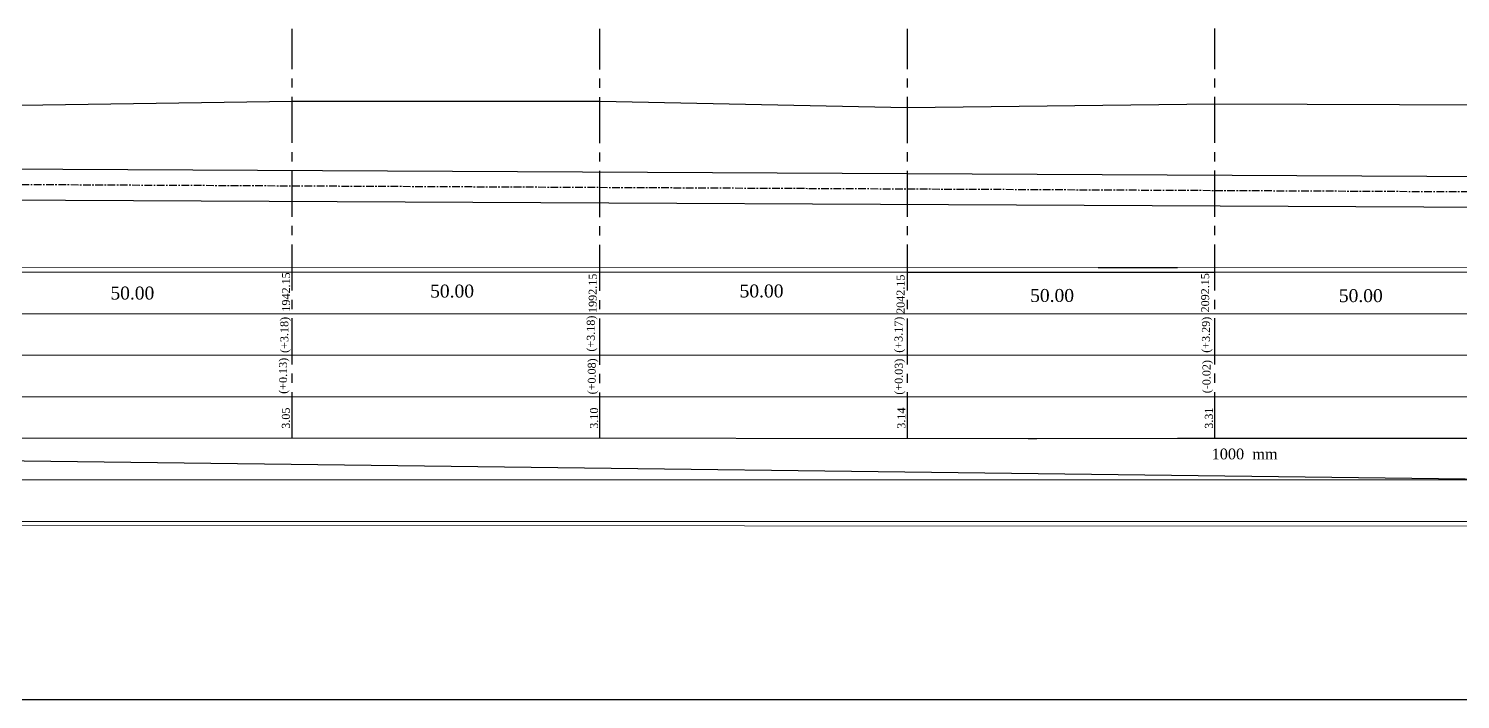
# Model space of a CAD drawing. Header units: inches. Extents: x 1824 to 2531, y 1185 to 2290.
# Drawn here: x 2178.1 to 2410.8, y 1789.9 to 1898.9 of the extents above; entities that cross this region are included whole.
import ezdxf

# ---------------------------------------------------------------- set-up
doc = ezdxf.new("R2010")
doc.units = ezdxf.units.IN
doc.header["$MEASUREMENT"] = 0
doc.linetypes.add('CENTER', pattern=[2, 1.25, -0.25, 0.25, -0.25])
doc.layers.add('4', color=85, linetype='Continuous')
doc.layers.add('KHRRBA', color=6, linetype='Continuous')
doc.layers.add('table3', color=150, linetype='Continuous', lineweight=15)
doc.layers.add('table5', color=5, linetype='Continuous', lineweight=25)
doc.styles.add('ROMANTIC', font='times.ttf')

msp = doc.modelspace()

# ---------------------------------------------------------------- linework, layer by layer
at = {"color": 3}
for p, q in [((2170.89, 1886.41), (2220.89, 1887.16)), ((2220.89, 1887.16), (2270.91, 1887.16)), ((2270.91, 1887.16), (2320.86, 1886.11)), ((2320.86, 1886.11), (2370.89, 1886.71)), ((2370.89, 1886.71), (2420.81, 1886.56))]:
    msp.add_line(p, q, dxfattribs=at)
at = {"color": 5}
for p, q in [((1870.9, 1877.66), (2420.72, 1874.91)), ((1870.89, 1872.66), (2420.71, 1869.91)), ((2351.89, 1860.12), (2364.81, 1860.12)), ((2320.89, 1859.38), (2370.89, 1859.38)), ((1870.89, 1832.5), (2423.47, 1825.6)), ((2340.54, 1832.34), (2341.94, 1832.34)), ((2364.81, 1832.37), (2405.69, 1832.37)), ((2370.89, 1832.37), (2423.47, 1832.37))]:
    msp.add_line(p, q, dxfattribs=at)
at = {"color": 1, "linetype": 'CENTER'}
msp.add_line((1870.9, 1875.16), (2420.72, 1872.41), dxfattribs=at)
for p in [(1824.34, 1789.93), (2382.03, 1789.93)]:
    msp.add_line(p, (2431.55, 1789.93))
at = {"layer": '4', "linetype": 'CENTER', "ltscale": 6}
for p, q in [((2220.89, 1832.37), (2220.89, 1898.93)), ((2270.89, 1832.33), (2270.89, 1898.9)), ((2320.89, 1832.36), (2320.89, 1898.92)), ((2370.89, 1832.37), (2370.89, 1898.95))]:
    msp.add_line(p, q, dxfattribs=at)
at = {"layer": 'table3'}
for p, q in [((1830.75, 1860.26), (2424.22, 1860.1)), ((1830.75, 1818.26), (2424.22, 1818.1))]:
    msp.add_line(p, q, dxfattribs=at)
at = {"layer": 'table5', "color": 5}
for p, q in [((1831.5, 1859.51), (2423.47, 1859.35)), ((1831.5, 1852.76), (2423.47, 1852.61)), ((1831.5, 1846.01), (2423.47, 1845.86)), ((1831.5, 1839.26), (2423.47, 1839.11)), ((1831.5, 1832.51), (2413.08, 1832.35)), ((1831.5, 1825.76), (2423.47, 1825.6)), ((1831.5, 1819.01), (2423.47, 1818.85))]:
    msp.add_line(p, q, dxfattribs=at)

# ---------------------------------------------------------------- texts
at = {"layer": 'KHRRBA', "linetype": 'Continuous', "style": 'ROMANTIC'}
for s, p in [('1942.15', (2220.55, 1852.95)), ('1992.15', (2270.4, 1852.73)), ('2042.15', (2320.44, 1852.59)), ('2092.15', (2369.94, 1852.82)), ('(+3.18)', (2220.26, 1846.24)), ('(+3.18)', (2270.09, 1846.45)), ('(+3.17)', (2320.11, 1846.27)), ('(+3.29)', (2370.07, 1846.26)), ('(+0.13)', (2220.06, 1839.59)), ('(+0.08)', (2270.25, 1839.5)), ('(+0.03)', (2320.15, 1839.45)), ('(-0.02)', (2370.17, 1839.68)), ('3.05', (2220.52, 1833.92)), ('3.10', (2270.61, 1833.92)), ('3.14', (2320.56, 1833.92)), ('3.31', (2370.55, 1833.92))]:
    msp.add_text(s, height=1.301, rotation=90, dxfattribs=at).set_placement(p)
for p in [(2243.32, 1855.24), (2293.62, 1855.26), (2191.35, 1854.92), (2340.85, 1854.53), (2391.03, 1854.5)]:
    msp.add_text('50.00', height=2.1, dxfattribs=at).set_placement(p)
at = {"layer": 'KHRRBA', "color": 0, "linetype": 'Continuous', "style": 'ROMANTIC'}
msp.add_text('1000  mm', height=1.75, dxfattribs=at).set_placement((2370.35, 1828.94))

doc.saveas('drawing.dxf')
